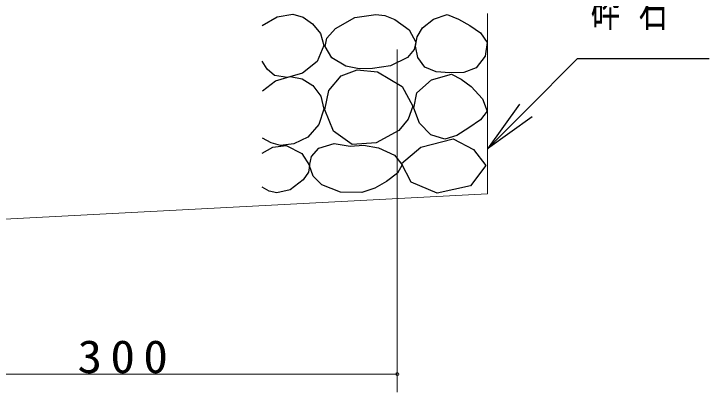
# Model space of a CAD drawing. Units: millimetres, scale not verified. Extents: x -15400 to 0, y 0 to 10680.
# Drawn here: x -2612 to -1070, y 4018 to 4857 of the extents above; entities that cross this region are included whole.
import ezdxf

# ---------------------------------------------------------------- set-up
doc = ezdxf.new("R2010")
doc.units = ezdxf.units.MM
doc.layers.add('線', color=2, linetype='Continuous', lineweight=25)
doc.layers.add('補助', color=2, linetype='Continuous', lineweight=50)
doc.styles.add('ＭＳ ゴシック', font='')
doc.styles.get('ＭＳ ゴシック').set_extended_font_data('MS Gothic')

# ---------------------------------------------------------------- blocks, each defined once
blk = doc.blocks.new('dimension_origin')
at = {"color": 0, "linetype": 'Continuous', "lineweight": -2}
blk.add_circle((0, 0), 1.25, dxfattribs=at)

msp = doc.modelspace()

# ---------------------------------------------------------------- linework, layer by layer
at = {"layer": '線', "color": 7, "lineweight": 13}
for p in [(-1561.498, 4857.893), (-3161.498, 4374.041)]:
    msp.add_line(p, (-1561.498, 4457.893), dxfattribs=at)
at = {"layer": '補助', "lineweight": 13}
for p, q in [((-1761.498, 4777.893), (-1761.498, 4017.893)), ((-1761.498, 4057.893), (-2961.498, 4057.893))]:
    msp.add_line(p, q, dxfattribs=at)
at = {"layer": '補助', "lineweight": 25}
for p, q in [((-1476.645, 4642.746), (-1361.498, 4757.893)), ((-1361.498, 4757.893), (-1321.498, 4757.893)), ((-1321.498, 4757.893), (-1069.998, 4757.893)), ((-1490.787, 4656.888), (-1561.498, 4557.893)), ((-1561.498, 4557.893), (-1476.645, 4642.746)), ((-1462.503, 4628.604), (-1561.498, 4557.893))]:
    msp.add_line(p, q, dxfattribs=at)
for points in [[(-2061.498, 4831.089), (-2027.789, 4850.51), (-1993.058, 4856.437), (-1970.58, 4849.685), (-1949.967, 4834.891), (-1932.079, 4813.656), (-1924.618, 4786.73), (-1939.291, 4751.647), (-1971.513, 4725.895), (-2004.708, 4716.379), (-2033.615, 4720.825), (-2049.816, 4734.329), (-2061.498, 4752.511)], [(-2060.231, 4686.606), (-2031.669, 4708.454), (-1999.396, 4718.291), (-1972.575, 4713.393), (-1948.7, 4698.012), (-1931.129, 4674.887), (-1924.618, 4646.049), (-1935.275, 4611.616), (-1960.106, 4583.947), (-1990.663, 4568.46), (-2020.941, 4564.936), (-2041.557, 4570.693), (-2060.231, 4581.412)], [(-2061.498, 4548.46), (-2037.426, 4561.734), (-2008.268, 4564.936), (-1973.402, 4547.601), (-1956.305, 4520.577), (-1958.754, 4505.897), (-1970.246, 4488.892), (-1998.895, 4467.005), (-2028.546, 4459.742), (-2045.731, 4463.949), (-2061.498, 4472.416)]]:
    msp.add_lwpolyline(points, dxfattribs=at)
for points in [[(-1808.988, 4855.865), (-1789.372, 4853.397), (-1766.823, 4845.053), (-1734.938, 4821.903), (-1720.331, 4794.238), (-1723.83, 4778.389), (-1738.712, 4760.721), (-1776.676, 4741.631), (-1816.557, 4735.854), (-1845.958, 4735.164), (-1876.022, 4741.26), (-1906.417, 4759.719), (-1921.432, 4784.507), (-1917.555, 4803.119), (-1898.727, 4824.511), (-1856.054, 4849.335)], [(-1651.293, 4855.502), (-1625.443, 4845.339), (-1600.597, 4831.422), (-1577.165, 4815.271), (-1562.575, 4793.4), (-1566.623, 4763.071), (-1586.654, 4737.634), (-1614.118, 4727.274), (-1644.955, 4726.228), (-1675.404, 4728.645), (-1700.722, 4738.901), (-1715.731, 4760.045), (-1721, 4785.795), (-1717.606, 4806.618), (-1705.79, 4826.352), (-1681.151, 4845.661)], [(-1758.173, 4598.544), (-1808.529, 4571.12), (-1861.967, 4567.19), (-1903.102, 4597.006), (-1922.511, 4643.954), (-1913.39, 4687.066), (-1885.753, 4719.636), (-1850.453, 4733.37), (-1805.746, 4728.286), (-1750.729, 4696.067), (-1726.82, 4652.603), (-1737.362, 4623.829)], [(-1641.154, 4723.693), (-1619.838, 4712.523), (-1598.063, 4695.81), (-1572.267, 4668.531), (-1562.575, 4641.312), (-1577.086, 4622.002), (-1603.131, 4604.558), (-1629.682, 4587.408), (-1656.361, 4579.21), (-1686.94, 4588.995), (-1712.128, 4614.697), (-1724.552, 4647.807), (-1718.463, 4681.869), (-1685.831, 4710.872)], [(-1637.877, 4579.962), (-1592.599, 4555.885), (-1565.355, 4520.624), (-1599.301, 4475.546), (-1673.041, 4459.089), (-1730.456, 4483.532), (-1752.157, 4525.02), (-1709.03, 4561.455)], [(-1866.291, 4563.385), (-1836.151, 4565.891), (-1803.583, 4560.141), (-1767.873, 4543.911), (-1750.604, 4522.3), (-1761.351, 4503.57), (-1785.202, 4485.54), (-1811.117, 4470.167), (-1840.343, 4460.673), (-1887.738, 4461.606), (-1929, 4477.971), (-1947.814, 4497.201), (-1956.029, 4520.137), (-1951.791, 4540.73), (-1935.487, 4559.06), (-1901.893, 4569.221)]]:
    msp.add_lwpolyline(points, close=True, dxfattribs=at)

# ---------------------------------------------------------------- block references
at = {"layer": '補助', "lineweight": 13, "xscale": 2.67, "yscale": 2.67, "rotation": 180}
msp.add_blockref('dimension_origin', (-1761.498, 4057.893), dxfattribs=at)

# ---------------------------------------------------------------- texts
at = {"layer": '補助', "char_height": 73.31, "style": 'ＭＳ ゴシック'}
for s, insert, attachment_point in [('\\T1.64;\\W0.65;砕石', (-1332.498, 4902.893), 1), ('\\T1.33;\\W1.1;300', (-2361.498, 4058.893), 8)]:
    msp.add_mtext(s, dxfattribs=dict(at, insert=insert, attachment_point=attachment_point))

doc.saveas('drawing.dxf')
